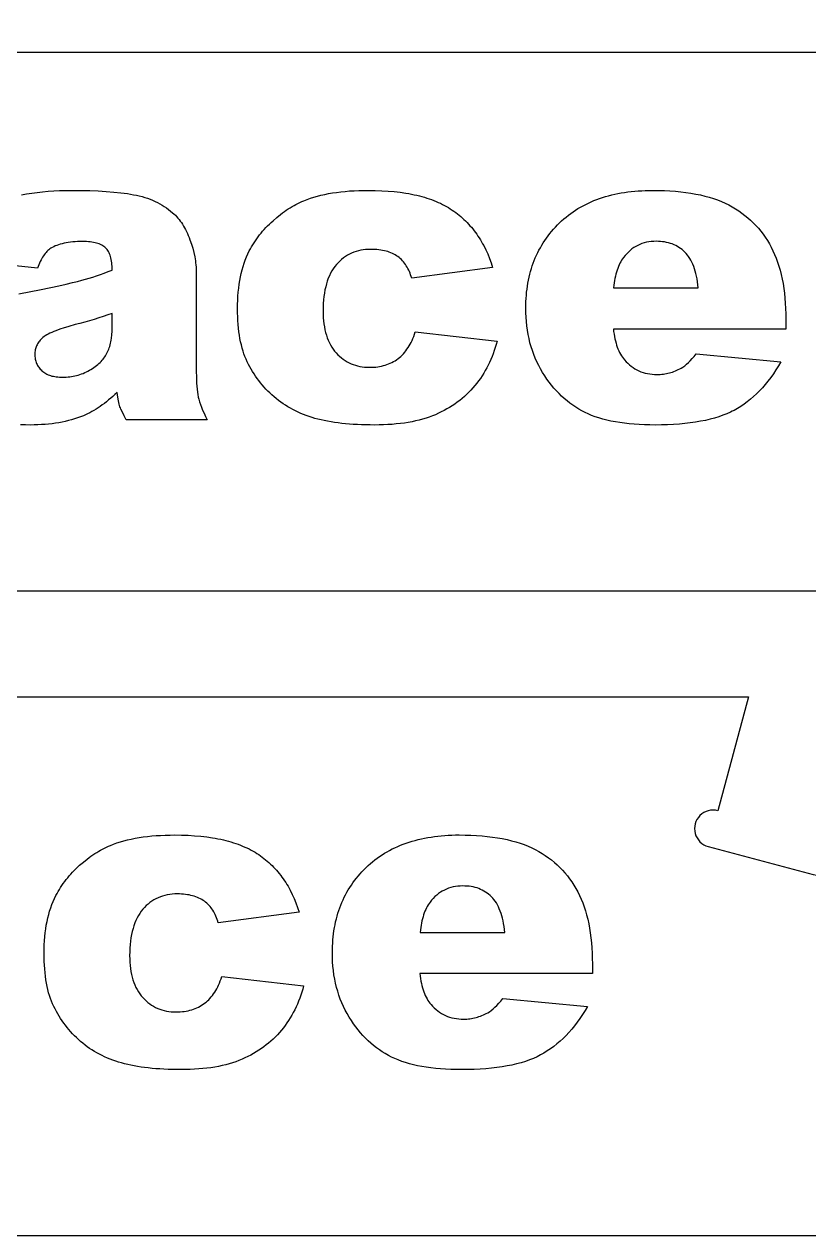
# Model space of a CAD drawing. Extents: x 6 to 1184, y 88 to 595.
# Drawn here: x 916.1 to 1042.7, y 399.8 to 595.3 of the extents above; entities that cross this region are included whole.
import ezdxf

# ---------------------------------------------------------------- set-up
doc = ezdxf.new("R2010")
doc.units = 0
doc.layers.get('0').update_dxf_attribs({"linetype": 'CONTINUOUS'})

msp = doc.modelspace()

# ---------------------------------------------------------------- linework, layer by layer
for points in [[(575.33, 566.29), (592.23, 561.76), (575.33, 566.29), (583.09, 595.26), (599.99, 590.73), (1063.99, 590.73), (1059.08, 572.38, 1), (1057.52, 566.59), (1074.43, 562.06, 1), (1075.98, 567.85), (1082.11, 590.73), (1183.99, 590.73), (1160.7, 503.8), (1040.7, 503.8), (576.7, 503.8), (559.8, 508.33), (567.56, 537.31), (584.46, 532.78, 0.414214), (588.14, 534.9, 0.414214), (586.02, 538.57), (590.68, 555.96, 0.414214), (594.35, 558.08, 0.414214), (592.23, 561.76)], [(544.25, 462.29), (561.15, 457.76), (544.25, 462.29), (552.01, 491.26), (568.92, 486.73), (1032.92, 486.73), (1028, 468.38, 1), (1026.45, 462.59), (1043.35, 458.06, 1), (1044.9, 463.85), (1051.03, 486.73), (1152.92, 486.73), (1129.62, 399.8), (1009.62, 399.8), (545.62, 399.8), (528.72, 404.33), (536.48, 433.31), (553.39, 428.78, 0.414214), (557.06, 430.9, 0.414214), (554.94, 434.57), (559.6, 451.96, 0.414214), (563.27, 454.08, 0.414214), (561.15, 457.76)]]:
    msp.add_lwpolyline(points, format="xyb")
for points in [[(915.63, 567.73), (916.45, 567.88), (917.29, 568.02), (918.15, 568.13), (919.03, 568.23), (919.92, 568.32), (920.84, 568.38), (921.77, 568.42), (922.71, 568.45), (923.68, 568.46), (925.2, 568.45), (926.64, 568.42), (928.01, 568.36), (929.3, 568.29), (930.52, 568.19), (931.66, 568.07), (932.2, 568), (932.72, 567.93), (933.22, 567.85), (933.7, 567.76), (934.17, 567.67), (934.63, 567.56), (935.08, 567.45), (935.52, 567.32), (935.95, 567.18), (936.37, 567.02), (936.77, 566.86), (937.17, 566.68), (937.56, 566.49), (937.94, 566.29), (938.31, 566.08), (938.67, 565.86), (939.02, 565.62), (939.36, 565.38), (939.69, 565.12), (940.01, 564.85), (940.23, 564.65), (940.45, 564.44), (940.65, 564.22), (940.85, 564), (941.05, 563.76), (941.24, 563.51), (941.42, 563.26), (941.6, 562.99), (941.77, 562.71), (941.94, 562.43), (942.1, 562.13), (942.25, 561.82), (942.4, 561.51), (942.54, 561.18), (942.68, 560.84), (942.81, 560.5), (943.05, 559.8), (943.26, 559.11), (943.43, 558.42), (943.58, 557.75), (943.64, 557.41), (943.69, 557.08), (943.73, 556.75), (943.77, 556.42), (943.8, 556.09), (943.82, 555.77), (943.83, 555.45), (943.83, 555.13), (943.83, 539.13), (943.84, 538.51), (943.85, 537.92), (943.88, 537.37), (943.91, 536.85), (943.96, 536.36), (944.02, 535.92), (944.08, 535.5), (944.16, 535.12), (944.25, 534.75), (944.37, 534.35), (944.51, 533.92), (944.67, 533.47), (944.86, 533), (945.08, 532.5), (945.31, 531.97), (945.57, 531.42), (932.54, 531.42), (932.19, 532.08), (931.9, 532.65), (931.67, 533.14), (931.59, 533.36), (931.52, 533.55), (931.4, 533.97), (931.28, 534.49), (931.16, 535.12), (931.04, 535.85), (930.7, 535.53), (930.36, 535.22), (930.02, 534.92), (929.68, 534.64), (929.34, 534.36), (929, 534.1), (928.66, 533.84), (928.32, 533.6), (927.98, 533.38), (927.65, 533.16), (927.31, 532.95), (926.97, 532.76), (926.63, 532.58), (926.29, 532.41), (925.96, 532.25), (925.62, 532.1), (925.16, 531.92), (924.68, 531.75), (924.2, 531.59), (923.7, 531.45), (923.2, 531.31), (922.69, 531.19), (922.17, 531.08), (921.64, 530.98), (921.1, 530.89), (920.55, 530.81), (919.99, 530.75), (919.42, 530.7), (918.85, 530.66), (918.26, 530.63), (917.66, 530.61), (917.06, 530.6), (916.26, 530.61), (915.49, 530.65)], [(915.22, 551.75), (918.78, 552.47), (921.66, 553.08), (922.84, 553.34), (923.84, 553.57), (924.68, 553.78), (925.35, 553.95), (925.93, 554.11), (926.52, 554.29), (927.13, 554.48), (927.74, 554.68), (928.35, 554.89), (928.98, 555.12), (929.62, 555.35), (930.26, 555.6), (930.25, 555.92), (930.24, 556.22), (930.22, 556.51), (930.19, 556.79), (930.16, 557.05), (930.11, 557.31), (930.06, 557.55), (929.99, 557.78), (929.92, 557.99), (929.85, 558.2), (929.76, 558.39), (929.66, 558.58), (929.56, 558.75), (929.45, 558.9), (929.33, 559.05), (929.2, 559.18), (929.06, 559.31), (928.91, 559.42), (928.75, 559.53), (928.57, 559.63), (928.38, 559.72), (928.18, 559.81), (927.97, 559.88), (927.74, 559.95), (927.51, 560.01), (927.25, 560.06), (926.99, 560.11), (926.71, 560.14), (926.43, 560.17), (926.12, 560.19), (925.81, 560.2), (925.48, 560.21), (925.06, 560.2), (924.66, 560.19), (924.27, 560.17), (923.89, 560.14), (923.52, 560.1), (923.17, 560.05), (922.83, 560), (922.5, 559.93), (922.19, 559.86), (921.89, 559.78), (921.6, 559.69), (921.33, 559.59), (921.07, 559.49), (920.82, 559.37), (920.59, 559.25), (920.37, 559.12), (920.2, 559), (920.04, 558.88), (919.89, 558.74), (919.74, 558.6), (919.59, 558.44), (919.44, 558.26), (919.3, 558.08), (919.17, 557.89), (919.03, 557.68), (918.91, 557.46), (918.78, 557.23), (918.66, 556.99), (918.54, 556.74), (918.43, 556.47), (918.32, 556.2), (918.22, 555.91), (904.95, 557.31)]]:
    msp.add_lwpolyline(points)
for points in [[(979.17, 545.61), (992.37, 544.11), (992.22, 543.6), (992.07, 543.09), (991.91, 542.6), (991.73, 542.11), (991.55, 541.64), (991.35, 541.17), (991.14, 540.71), (990.93, 540.26), (990.7, 539.82), (990.46, 539.38), (990.21, 538.96), (989.94, 538.54), (989.67, 538.13), (989.39, 537.74), (989.09, 537.35), (988.79, 536.96), (988.47, 536.59), (988.14, 536.23), (987.8, 535.88), (987.45, 535.54), (987.09, 535.21), (986.72, 534.89), (986.34, 534.58), (985.95, 534.28), (985.55, 533.99), (985.13, 533.72), (984.71, 533.45), (984.27, 533.19), (983.83, 532.95), (983.37, 532.71), (982.9, 532.49), (982.42, 532.27), (981.93, 532.07), (981.42, 531.88), (980.9, 531.71), (980.36, 531.54), (979.8, 531.39), (979.23, 531.26), (978.64, 531.13), (978.03, 531.02), (977.41, 530.92), (976.77, 530.84), (976.11, 530.77), (975.44, 530.71), (974.75, 530.66), (974.04, 530.63), (973.32, 530.61), (972.59, 530.6), (971.87, 530.61), (971.17, 530.62), (970.49, 530.64), (969.82, 530.67), (969.17, 530.71), (968.53, 530.75), (967.91, 530.81), (967.3, 530.87), (966.71, 530.94), (966.13, 531.02), (965.57, 531.11), (965.02, 531.21), (964.49, 531.31), (963.97, 531.42), (963.47, 531.55), (962.98, 531.68), (962.51, 531.82), (962.04, 531.96), (961.58, 532.13), (961.13, 532.3), (960.69, 532.48), (960.26, 532.67), (959.83, 532.87), (959.42, 533.08), (959.01, 533.3), (958.61, 533.54), (958.22, 533.78), (957.83, 534.03), (957.46, 534.3), (957.09, 534.57), (956.73, 534.86), (956.38, 535.15), (956.04, 535.46), (955.71, 535.77), (955.39, 536.08), (955.08, 536.4), (954.77, 536.73), (954.48, 537.07), (954.2, 537.41), (953.92, 537.76), (953.65, 538.12), (953.4, 538.48), (953.15, 538.85), (952.91, 539.22), (952.68, 539.61), (952.46, 539.99), (952.25, 540.39), (952.05, 540.79), (951.86, 541.2), (951.69, 541.63), (951.52, 542.08), (951.37, 542.54), (951.23, 543.02), (951.1, 543.52), (950.98, 544.03), (950.88, 544.56), (950.78, 545.1), (950.7, 545.66), (950.64, 546.24), (950.58, 546.84), (950.54, 547.45), (950.51, 548.07), (950.49, 548.72), (950.48, 549.38), (950.49, 550.07), (950.51, 550.75), (950.55, 551.41), (950.6, 552.06), (950.67, 552.69), (950.75, 553.31), (950.85, 553.91), (950.96, 554.5), (951.09, 555.07), (951.23, 555.63), (951.39, 556.18), (951.56, 556.71), (951.74, 557.22), (951.95, 557.72), (952.16, 558.21), (952.39, 558.68), (952.57, 559.02), (952.76, 559.35), (952.95, 559.68), (953.16, 560.01), (953.37, 560.33), (953.59, 560.65), (953.81, 560.96), (954.05, 561.27), (954.29, 561.57), (954.54, 561.87), (954.8, 562.16), (955.07, 562.45), (955.34, 562.74), (955.62, 563.02), (955.92, 563.3), (956.21, 563.57), (956.82, 564.09), (957.43, 564.58), (957.74, 564.82), (958.05, 565.04), (958.36, 565.25), (958.67, 565.46), (958.98, 565.65), (959.29, 565.84), (959.61, 566.02), (959.92, 566.19), (960.24, 566.36), (960.56, 566.51), (960.87, 566.65), (961.19, 566.79), (961.71, 566.99), (962.24, 567.18), (962.8, 567.36), (963.37, 567.52), (963.95, 567.67), (964.56, 567.81), (965.18, 567.93), (965.82, 568.04), (966.48, 568.14), (967.16, 568.23), (967.85, 568.3), (968.57, 568.36), (969.3, 568.4), (970.05, 568.43), (970.81, 568.45), (971.6, 568.46), (972.69, 568.45), (973.75, 568.41), (974.77, 568.35), (975.77, 568.26), (976.73, 568.15), (977.65, 568.01), (978.11, 567.94), (978.55, 567.85), (978.98, 567.76), (979.41, 567.67), (979.83, 567.57), (980.24, 567.46), (980.64, 567.34), (981.04, 567.22), (981.42, 567.09), (981.8, 566.96), (982.17, 566.82), (982.53, 566.68), (982.88, 566.52), (983.23, 566.37), (983.56, 566.2), (983.89, 566.03), (984.21, 565.86), (984.52, 565.67), (984.82, 565.48), (985.12, 565.29), (985.41, 565.09), (985.69, 564.88), (985.97, 564.67), (986.24, 564.45), (986.51, 564.23), (986.77, 564), (987.02, 563.76), (987.27, 563.52), (987.52, 563.27), (987.76, 563.02), (987.99, 562.76), (988.22, 562.5), (988.44, 562.23), (988.66, 561.95), (988.87, 561.67), (989.08, 561.38), (989.28, 561.09), (989.48, 560.79), (989.67, 560.49), (989.85, 560.18), (990.03, 559.86), (990.21, 559.54), (990.54, 558.88), (990.85, 558.2), (991.14, 557.49), (991.41, 556.76), (991.65, 556.01), (978.59, 554.27), (978.51, 554.56), (978.42, 554.83), (978.32, 555.1), (978.22, 555.36), (978.11, 555.61), (977.99, 555.85), (977.86, 556.08), (977.72, 556.31), (977.58, 556.52), (977.43, 556.73), (977.27, 556.92), (977.1, 557.11), (976.93, 557.29), (976.74, 557.46), (976.55, 557.62), (976.35, 557.77), (976.15, 557.91), (975.93, 558.04), (975.71, 558.17), (975.47, 558.28), (975.23, 558.39), (974.98, 558.49), (974.72, 558.57), (974.46, 558.65), (974.18, 558.72), (973.9, 558.78), (973.6, 558.83), (973.3, 558.87), (972.99, 558.9), (972.67, 558.93), (972.34, 558.94), (972.01, 558.94), (971.58, 558.94), (971.16, 558.91), (970.76, 558.86), (970.36, 558.79), (969.98, 558.7), (969.61, 558.6), (969.24, 558.47), (968.89, 558.33), (968.55, 558.16), (968.21, 557.98), (967.89, 557.78), (967.58, 557.56), (967.27, 557.32), (966.98, 557.06), (966.7, 556.78), (966.43, 556.48), (966.17, 556.16), (965.93, 555.82), (965.7, 555.46), (965.5, 555.08), (965.3, 554.69), (965.13, 554.27), (964.97, 553.83), (964.83, 553.37), (964.71, 552.9), (964.6, 552.4), (964.51, 551.88), (964.43, 551.35), (964.37, 550.79), (964.33, 550.22), (964.31, 549.62), (964.3, 549), (964.31, 548.45), (964.33, 547.92), (964.37, 547.41), (964.43, 546.91), (964.5, 546.43), (964.59, 545.96), (964.7, 545.51), (964.83, 545.08), (964.97, 544.66), (965.12, 544.27), (965.3, 543.88), (965.49, 543.52), (965.69, 543.17), (965.92, 542.84), (966.16, 542.53), (966.41, 542.23), (966.68, 541.95), (966.96, 541.69), (967.25, 541.44), (967.54, 541.22), (967.85, 541.01), (968.16, 540.82), (968.48, 540.65), (968.82, 540.49), (969.16, 540.36), (969.51, 540.24), (969.87, 540.14), (970.24, 540.06), (970.61, 539.99), (971, 539.95), (971.4, 539.92), (971.8, 539.91), (972.14, 539.92), (972.47, 539.94), (972.79, 539.96), (973.11, 540), (973.42, 540.05), (973.72, 540.11), (974.02, 540.18), (974.31, 540.26), (974.59, 540.36), (974.87, 540.46), (975.14, 540.57), (975.4, 540.7), (975.66, 540.84), (975.91, 540.98), (976.15, 541.14), (976.39, 541.31), (976.62, 541.49), (976.84, 541.68), (977.05, 541.89), (977.26, 542.1), (977.46, 542.33), (977.65, 542.57), (977.83, 542.82), (978.01, 543.09), (978.18, 543.36), (978.35, 543.65), (978.5, 543.94), (978.65, 544.25), (978.79, 544.57), (978.92, 544.91), (979.05, 545.25)], [(1038.96, 546.09), (1011.13, 546.09), (1011.18, 545.68), (1011.24, 545.28), (1011.3, 544.89), (1011.38, 544.52), (1011.46, 544.16), (1011.56, 543.82), (1011.66, 543.49), (1011.76, 543.17), (1011.88, 542.87), (1012.01, 542.57), (1012.14, 542.3), (1012.28, 542.03), (1012.43, 541.78), (1012.59, 541.54), (1012.76, 541.32), (1012.93, 541.11), (1013.19, 540.82), (1013.46, 540.56), (1013.73, 540.31), (1014.02, 540.08), (1014.31, 539.87), (1014.61, 539.67), (1014.93, 539.5), (1015.25, 539.34), (1015.59, 539.2), (1015.93, 539.08), (1016.28, 538.98), (1016.64, 538.9), (1017.01, 538.84), (1017.39, 538.79), (1017.79, 538.76), (1018.19, 538.75), (1018.44, 538.76), (1018.69, 538.77), (1018.95, 538.79), (1019.2, 538.82), (1019.44, 538.85), (1019.69, 538.9), (1019.94, 538.95), (1020.18, 539.01), (1020.42, 539.08), (1020.66, 539.15), (1020.9, 539.24), (1021.14, 539.33), (1021.38, 539.43), (1021.61, 539.54), (1021.84, 539.65), (1022.07, 539.78), (1022.36, 539.95), (1022.65, 540.16), (1022.94, 540.4), (1023.24, 540.67), (1023.55, 540.97), (1023.86, 541.31), (1024.17, 541.67), (1024.49, 542.06), (1038.17, 540.8), (1037.77, 540.13), (1037.37, 539.48), (1036.95, 538.86), (1036.52, 538.26), (1036.08, 537.69), (1035.64, 537.14), (1035.18, 536.62), (1034.71, 536.11), (1034.23, 535.64), (1033.74, 535.18), (1033.24, 534.76), (1032.74, 534.35), (1032.22, 533.97), (1031.69, 533.61), (1031.15, 533.28), (1030.6, 532.97), (1030.32, 532.83), (1030.03, 532.69), (1029.43, 532.42), (1028.8, 532.17), (1028.14, 531.94), (1027.45, 531.72), (1026.73, 531.53), (1025.98, 531.35), (1025.2, 531.2), (1024.39, 531.06), (1023.55, 530.94), (1022.68, 530.83), (1021.78, 530.75), (1020.85, 530.69), (1019.89, 530.64), (1018.9, 530.61), (1017.88, 530.6), (1016.99, 530.61), (1016.13, 530.63), (1015.29, 530.67), (1014.47, 530.73), (1013.68, 530.8), (1012.91, 530.89), (1012.17, 530.99), (1011.45, 531.11), (1010.75, 531.24), (1010.08, 531.4), (1009.43, 531.56), (1008.81, 531.74), (1008.21, 531.94), (1007.63, 532.16), (1007.08, 532.39), (1006.56, 532.63), (1006.04, 532.89), (1005.55, 533.18), (1005.06, 533.48), (1004.58, 533.8), (1004.11, 534.13), (1003.66, 534.49), (1003.21, 534.86), (1002.78, 535.26), (1002.36, 535.67), (1001.95, 536.1), (1001.55, 536.55), (1001.16, 537.02), (1000.78, 537.51), (1000.42, 538.01), (1000.06, 538.54), (999.72, 539.08), (999.39, 539.64), (999.08, 540.21), (998.8, 540.79), (998.53, 541.38), (998.29, 541.99), (998.06, 542.61), (997.86, 543.24), (997.68, 543.88), (997.52, 544.54), (997.39, 545.21), (997.27, 545.88), (997.17, 546.58), (997.1, 547.28), (997.05, 548), (997.02, 548.72), (997.01, 549.46), (997.01, 549.99), (997.03, 550.51), (997.05, 551.03), (997.09, 551.54), (997.14, 552.04), (997.2, 552.53), (997.27, 553.02), (997.35, 553.51), (997.44, 553.98), (997.54, 554.45), (997.65, 554.92), (997.77, 555.38), (997.9, 555.83), (998.05, 556.27), (998.2, 556.71), (998.37, 557.15), (998.54, 557.57), (998.73, 557.99), (998.92, 558.41), (999.13, 558.81), (999.35, 559.21), (999.58, 559.61), (999.82, 560), (1000.07, 560.38), (1000.33, 560.76), (1000.6, 561.12), (1000.88, 561.49), (1001.17, 561.84), (1001.47, 562.19), (1001.79, 562.54), (1002.11, 562.88), (1002.45, 563.21), (1002.79, 563.53), (1003.14, 563.84), (1003.5, 564.15), (1003.87, 564.44), (1004.25, 564.72), (1004.63, 564.99), (1005.02, 565.25), (1005.42, 565.51), (1005.83, 565.75), (1006.25, 565.98), (1006.67, 566.2), (1007.11, 566.41), (1007.55, 566.61), (1008, 566.8), (1008.46, 566.98), (1008.92, 567.15), (1009.39, 567.31), (1009.88, 567.46), (1010.37, 567.59), (1010.86, 567.72), (1011.37, 567.84), (1011.88, 567.95), (1012.41, 568.05), (1012.94, 568.13), (1013.47, 568.21), (1014.02, 568.28), (1014.58, 568.33), (1015.14, 568.38), (1015.71, 568.41), (1016.29, 568.44), (1016.87, 568.46), (1017.47, 568.46), (1018.43, 568.45), (1019.36, 568.42), (1020.27, 568.38), (1021.15, 568.31), (1022.01, 568.23), (1022.84, 568.13), (1023.65, 568.01), (1024.43, 567.87), (1025.18, 567.72), (1025.91, 567.54), (1026.61, 567.35), (1027.29, 567.14), (1027.94, 566.91), (1028.57, 566.66), (1029.17, 566.39), (1029.75, 566.11), (1030.3, 565.8), (1030.84, 565.49), (1031.36, 565.15), (1031.86, 564.8), (1032.35, 564.43), (1032.82, 564.04), (1033.28, 563.64), (1033.71, 563.23), (1034.13, 562.79), (1034.54, 562.34), (1034.92, 561.87), (1035.29, 561.39), (1035.64, 560.89), (1035.98, 560.37), (1036.3, 559.84), (1036.6, 559.29), (1036.89, 558.72), (1037.15, 558.13), (1037.4, 557.52), (1037.63, 556.88), (1037.84, 556.23), (1038.04, 555.56), (1038.21, 554.86), (1038.37, 554.14), (1038.51, 553.41), (1038.63, 552.65), (1038.73, 551.87), (1038.81, 551.07), (1038.87, 550.25), (1038.92, 549.4), (1038.95, 548.54), (1038.96, 547.66)], [(1024.84, 552.74), (1024.78, 553.23), (1024.71, 553.71), (1024.64, 554.17), (1024.55, 554.61), (1024.45, 555.03), (1024.34, 555.43), (1024.22, 555.82), (1024.09, 556.19), (1023.95, 556.54), (1023.8, 556.88), (1023.64, 557.19), (1023.46, 557.49), (1023.28, 557.77), (1023.09, 558.03), (1022.88, 558.28), (1022.67, 558.5), (1022.45, 558.71), (1022.21, 558.91), (1021.97, 559.09), (1021.72, 559.26), (1021.46, 559.42), (1021.2, 559.56), (1020.92, 559.69), (1020.64, 559.81), (1020.34, 559.91), (1020.04, 560), (1019.73, 560.07), (1019.41, 560.13), (1019.08, 560.18), (1018.75, 560.21), (1018.4, 560.23), (1018.05, 560.24), (1017.64, 560.23), (1017.24, 560.2), (1016.86, 560.15), (1016.48, 560.08), (1016.11, 559.98), (1015.75, 559.87), (1015.41, 559.74), (1015.07, 559.58), (1014.75, 559.41), (1014.43, 559.22), (1014.13, 559), (1013.83, 558.76), (1013.55, 558.51), (1013.28, 558.23), (1013.01, 557.93), (1012.76, 557.61), (1012.61, 557.4), (1012.46, 557.18), (1012.32, 556.94), (1012.19, 556.7), (1012.06, 556.44), (1011.95, 556.16), (1011.83, 555.88), (1011.73, 555.58), (1011.63, 555.27), (1011.54, 554.94), (1011.46, 554.61), (1011.39, 554.26), (1011.32, 553.9), (1011.26, 553.52), (1011.21, 553.14), (1011.16, 552.74)], [(930.26, 548.61), (929.54, 548.36), (928.81, 548.11), (928.08, 547.88), (927.33, 547.65), (926.58, 547.42), (925.83, 547.21), (925.06, 547), (924.29, 546.8), (923.28, 546.52), (922.37, 546.24), (921.95, 546.1), (921.55, 545.96), (921.18, 545.82), (920.84, 545.69), (920.51, 545.55), (920.22, 545.41), (919.94, 545.27), (919.69, 545.13), (919.47, 545), (919.27, 544.86), (919.09, 544.72), (918.94, 544.59), (918.8, 544.44), (918.66, 544.3), (918.54, 544.15), (918.43, 544), (918.32, 543.85), (918.23, 543.7), (918.14, 543.54), (918.07, 543.38), (918, 543.22), (917.94, 543.06), (917.89, 542.89), (917.85, 542.73), (917.82, 542.55), (917.79, 542.38), (917.78, 542.21), (917.78, 542.03), (917.78, 541.83), (917.79, 541.63), (917.82, 541.44), (917.85, 541.25), (917.89, 541.06), (917.94, 540.88), (917.99, 540.71), (918.06, 540.54), (918.14, 540.38), (918.22, 540.21), (918.32, 540.06), (918.42, 539.91), (918.53, 539.76), (918.65, 539.62), (918.78, 539.48), (918.92, 539.35), (919.07, 539.22), (919.22, 539.11), (919.38, 539), (919.56, 538.9), (919.74, 538.8), (919.93, 538.72), (920.12, 538.64), (920.33, 538.57), (920.54, 538.51), (920.77, 538.46), (921, 538.41), (921.24, 538.38), (921.48, 538.35), (921.74, 538.33), (922.01, 538.31), (922.28, 538.31), (922.57, 538.31), (922.85, 538.33), (923.14, 538.35), (923.42, 538.38), (923.7, 538.42), (923.97, 538.47), (924.25, 538.53), (924.52, 538.59), (924.78, 538.67), (925.05, 538.75), (925.31, 538.84), (925.57, 538.94), (925.83, 539.05), (926.09, 539.17), (926.34, 539.3), (926.59, 539.44), (926.84, 539.58), (927.07, 539.73), (927.3, 539.88), (927.52, 540.03), (927.73, 540.19), (927.93, 540.35), (928.12, 540.52), (928.3, 540.69), (928.47, 540.86), (928.63, 541.04), (928.79, 541.22), (928.93, 541.4), (929.07, 541.59), (929.2, 541.78), (929.31, 541.98), (929.42, 542.18), (929.52, 542.39), (929.62, 542.6), (929.71, 542.82), (929.79, 543.05), (929.86, 543.29), (929.93, 543.53), (929.99, 543.79), (930.05, 544.04), (930.1, 544.31), (930.14, 544.59), (930.21, 545.16), (930.25, 545.76), (930.26, 546.39)], [(947.95, 441.61), (961.15, 440.11), (961.01, 439.6), (960.86, 439.09), (960.69, 438.6), (960.52, 438.11), (960.33, 437.64), (960.14, 437.17), (959.93, 436.71), (959.71, 436.26), (959.48, 435.82), (959.24, 435.38), (958.99, 434.96), (958.73, 434.54), (958.46, 434.13), (958.17, 433.74), (957.88, 433.35), (957.57, 432.96), (957.25, 432.59), (956.93, 432.23), (956.59, 431.88), (956.24, 431.54), (955.88, 431.21), (955.51, 430.89), (955.13, 430.58), (954.74, 430.28), (954.33, 429.99), (953.92, 429.72), (953.49, 429.45), (953.06, 429.19), (952.61, 428.95), (952.16, 428.71), (951.69, 428.49), (951.21, 428.27), (950.72, 428.07), (950.21, 427.88), (949.68, 427.71), (949.14, 427.54), (948.59, 427.39), (948.01, 427.26), (947.42, 427.13), (946.81, 427.02), (946.19, 426.92), (945.55, 426.84), (944.9, 426.77), (944.22, 426.71), (943.53, 426.66), (942.83, 426.63), (942.11, 426.61), (941.37, 426.6), (940.66, 426.61), (939.96, 426.62), (939.28, 426.64), (938.61, 426.67), (937.96, 426.71), (937.32, 426.75), (936.7, 426.81), (936.09, 426.87), (935.5, 426.94), (934.92, 427.02), (934.36, 427.11), (933.81, 427.21), (933.28, 427.31), (932.76, 427.42), (932.26, 427.55), (931.77, 427.68), (931.29, 427.82), (930.83, 427.96), (930.37, 428.13), (929.92, 428.3), (929.48, 428.48), (929.04, 428.67), (928.62, 428.87), (928.2, 429.08), (927.79, 429.3), (927.39, 429.54), (927, 429.78), (926.62, 430.03), (926.24, 430.3), (925.88, 430.57), (925.52, 430.86), (925.17, 431.15), (924.83, 431.46), (924.5, 431.77), (924.18, 432.08), (923.86, 432.4), (923.56, 432.73), (923.27, 433.07), (922.98, 433.41), (922.71, 433.76), (922.44, 434.12), (922.18, 434.48), (921.94, 434.85), (921.7, 435.22), (921.47, 435.61), (921.25, 435.99), (921.04, 436.39), (920.84, 436.79), (920.65, 437.2), (920.47, 437.63), (920.3, 438.08), (920.15, 438.54), (920.01, 439.02), (919.88, 439.52), (919.77, 440.03), (919.66, 440.56), (919.57, 441.1), (919.49, 441.66), (919.42, 442.24), (919.37, 442.84), (919.32, 443.45), (919.29, 444.07), (919.28, 444.72), (919.27, 445.38), (919.28, 446.07), (919.3, 446.75), (919.34, 447.41), (919.39, 448.06), (919.46, 448.69), (919.54, 449.31), (919.63, 449.91), (919.75, 450.5), (919.87, 451.07), (920.02, 451.63), (920.17, 452.18), (920.34, 452.71), (920.53, 453.22), (920.73, 453.72), (920.95, 454.21), (921.18, 454.68), (921.36, 455.02), (921.54, 455.35), (921.74, 455.68), (921.94, 456.01), (922.15, 456.33), (922.37, 456.65), (922.6, 456.96), (922.83, 457.27), (923.08, 457.57), (923.33, 457.87), (923.59, 458.16), (923.85, 458.45), (924.13, 458.74), (924.41, 459.02), (924.7, 459.3), (925, 459.57), (925.61, 460.09), (926.22, 460.58), (926.53, 460.82), (926.83, 461.04), (927.14, 461.25), (927.45, 461.46), (927.77, 461.65), (928.08, 461.84), (928.39, 462.02), (928.71, 462.19), (929.02, 462.36), (929.34, 462.51), (929.66, 462.65), (929.98, 462.79), (930.49, 462.99), (931.03, 463.18), (931.58, 463.36), (932.15, 463.52), (932.74, 463.67), (933.34, 463.81), (933.97, 463.93), (934.61, 464.04), (935.27, 464.14), (935.94, 464.23), (936.64, 464.3), (937.35, 464.36), (938.08, 464.4), (938.83, 464.43), (939.6, 464.45), (940.38, 464.46), (941.47, 464.45), (942.53, 464.41), (943.56, 464.35), (944.55, 464.26), (945.51, 464.15), (946.44, 464.01), (946.89, 463.94), (947.33, 463.85), (947.77, 463.76), (948.2, 463.67), (948.61, 463.57), (949.02, 463.46), (949.43, 463.34), (949.82, 463.22), (950.21, 463.09), (950.58, 462.96), (950.95, 462.82), (951.31, 462.68), (951.67, 462.52), (952.01, 462.37), (952.35, 462.2), (952.67, 462.03), (952.99, 461.86), (953.31, 461.67), (953.61, 461.48), (953.9, 461.29), (954.19, 461.09), (954.48, 460.88), (954.75, 460.67), (955.02, 460.45), (955.29, 460.23), (955.55, 460), (955.81, 459.76), (956.06, 459.52), (956.3, 459.27), (956.54, 459.02), (956.78, 458.76), (957, 458.5), (957.23, 458.23), (957.45, 457.95), (957.66, 457.67), (957.86, 457.38), (958.07, 457.09), (958.26, 456.79), (958.45, 456.49), (958.64, 456.18), (958.82, 455.86), (958.99, 455.54), (959.32, 454.88), (959.63, 454.2), (959.92, 453.49), (960.19, 452.76), (960.44, 452.01), (947.37, 450.27), (947.29, 450.56), (947.2, 450.83), (947.11, 451.1), (947, 451.36), (946.89, 451.61), (946.77, 451.85), (946.64, 452.08), (946.51, 452.31), (946.36, 452.52), (946.21, 452.73), (946.05, 452.92), (945.89, 453.11), (945.71, 453.29), (945.53, 453.46), (945.34, 453.62), (945.14, 453.77), (944.93, 453.91), (944.72, 454.04), (944.49, 454.17), (944.26, 454.28), (944.02, 454.39), (943.77, 454.49), (943.51, 454.57), (943.24, 454.65), (942.97, 454.72), (942.68, 454.78), (942.39, 454.83), (942.09, 454.87), (941.77, 454.9), (941.45, 454.93), (941.13, 454.94), (940.79, 454.94), (940.36, 454.94), (939.95, 454.91), (939.54, 454.86), (939.15, 454.79), (938.77, 454.7), (938.39, 454.6), (938.03, 454.47), (937.67, 454.33), (937.33, 454.16), (937, 453.98), (936.67, 453.78), (936.36, 453.56), (936.06, 453.32), (935.77, 453.06), (935.49, 452.78), (935.21, 452.48), (934.96, 452.16), (934.71, 451.82), (934.49, 451.46), (934.28, 451.08), (934.09, 450.69), (933.91, 450.27), (933.76, 449.83), (933.62, 449.37), (933.49, 448.9), (933.38, 448.4), (933.29, 447.88), (933.22, 447.35), (933.16, 446.79), (933.12, 446.22), (933.09, 445.62), (933.08, 445), (933.09, 444.45), (933.12, 443.92), (933.16, 443.41), (933.21, 442.91), (933.29, 442.43), (933.38, 441.96), (933.49, 441.51), (933.61, 441.08), (933.75, 440.66), (933.91, 440.27), (934.08, 439.88), (934.27, 439.52), (934.48, 439.17), (934.7, 438.84), (934.94, 438.53), (935.2, 438.23), (935.47, 437.95), (935.74, 437.69), (936.03, 437.44), (936.33, 437.22), (936.63, 437.01), (936.95, 436.82), (937.27, 436.65), (937.6, 436.49), (937.94, 436.36), (938.29, 436.24), (938.65, 436.14), (939.02, 436.06), (939.4, 435.99), (939.79, 435.95), (940.18, 435.92), (940.59, 435.91), (940.92, 435.92), (941.25, 435.94), (941.58, 435.96), (941.9, 436), (942.21, 436.05), (942.51, 436.11), (942.81, 436.18), (943.1, 436.26), (943.38, 436.36), (943.66, 436.46), (943.93, 436.57), (944.19, 436.7), (944.45, 436.84), (944.69, 436.98), (944.94, 437.14), (945.17, 437.31), (945.4, 437.49), (945.62, 437.68), (945.84, 437.89), (946.04, 438.1), (946.24, 438.33), (946.44, 438.57), (946.62, 438.82), (946.8, 439.09), (946.97, 439.36), (947.13, 439.65), (947.29, 439.94), (947.43, 440.25), (947.57, 440.57), (947.71, 440.91), (947.83, 441.25)], [(1007.74, 442.09), (979.91, 442.09), (979.96, 441.68), (980.02, 441.28), (980.09, 440.89), (980.16, 440.52), (980.25, 440.16), (980.34, 439.82), (980.44, 439.49), (980.55, 439.17), (980.67, 438.87), (980.79, 438.57), (980.93, 438.3), (981.07, 438.03), (981.22, 437.78), (981.38, 437.54), (981.54, 437.32), (981.72, 437.11), (981.97, 436.82), (982.24, 436.56), (982.52, 436.31), (982.8, 436.08), (983.1, 435.87), (983.4, 435.67), (983.71, 435.5), (984.04, 435.34), (984.37, 435.2), (984.71, 435.08), (985.07, 434.98), (985.43, 434.9), (985.8, 434.84), (986.18, 434.79), (986.57, 434.76), (986.97, 434.75), (987.23, 434.76), (987.48, 434.77), (987.73, 434.79), (987.98, 434.82), (988.23, 434.85), (988.48, 434.9), (988.72, 434.95), (988.97, 435.01), (989.21, 435.08), (989.45, 435.15), (989.69, 435.24), (989.92, 435.33), (990.16, 435.43), (990.39, 435.54), (990.63, 435.65), (990.86, 435.78), (991.14, 435.95), (991.43, 436.16), (991.73, 436.4), (992.03, 436.67), (992.33, 436.97), (992.64, 437.31), (992.96, 437.67), (993.28, 438.06), (1006.96, 436.8), (1006.56, 436.13), (1006.15, 435.48), (1005.73, 434.86), (1005.31, 434.26), (1004.87, 433.69), (1004.42, 433.14), (1003.96, 432.62), (1003.49, 432.11), (1003.02, 431.64), (1002.53, 431.18), (1002.03, 430.76), (1001.52, 430.35), (1001, 429.97), (1000.47, 429.61), (999.93, 429.28), (999.38, 428.97), (999.1, 428.83), (998.82, 428.69), (998.22, 428.42), (997.59, 428.17), (996.93, 427.94), (996.24, 427.72), (995.52, 427.53), (994.77, 427.35), (993.99, 427.2), (993.18, 427.06), (992.34, 426.94), (991.47, 426.83), (990.57, 426.75), (989.64, 426.69), (988.68, 426.64), (987.68, 426.61), (986.66, 426.6), (985.78, 426.61), (984.91, 426.63), (984.07, 426.67), (983.26, 426.73), (982.47, 426.8), (981.7, 426.89), (980.95, 426.99), (980.23, 427.11), (979.54, 427.24), (978.87, 427.4), (978.22, 427.56), (977.6, 427.74), (977, 427.94), (976.42, 428.16), (975.87, 428.39), (975.34, 428.63), (974.83, 428.89), (974.33, 429.18), (973.84, 429.48), (973.37, 429.8), (972.9, 430.13), (972.44, 430.49), (972, 430.86), (971.57, 431.26), (971.15, 431.67), (970.73, 432.1), (970.33, 432.55), (969.95, 433.02), (969.57, 433.51), (969.2, 434.01), (968.85, 434.54), (968.5, 435.08), (968.17, 435.64), (967.87, 436.21), (967.58, 436.79), (967.32, 437.38), (967.07, 437.99), (966.85, 438.61), (966.65, 439.24), (966.47, 439.88), (966.31, 440.54), (966.17, 441.21), (966.05, 441.88), (965.96, 442.58), (965.89, 443.28), (965.83, 444), (965.8, 444.72), (965.79, 445.46), (965.8, 445.99), (965.81, 446.51), (965.84, 447.03), (965.88, 447.54), (965.92, 448.04), (965.98, 448.53), (966.05, 449.02), (966.13, 449.51), (966.22, 449.98), (966.32, 450.45), (966.43, 450.92), (966.56, 451.38), (966.69, 451.83), (966.83, 452.27), (966.99, 452.71), (967.15, 453.15), (967.33, 453.57), (967.51, 453.99), (967.71, 454.41), (967.92, 454.81), (968.13, 455.21), (968.36, 455.61), (968.6, 456), (968.85, 456.38), (969.11, 456.76), (969.38, 457.12), (969.66, 457.49), (969.96, 457.84), (970.26, 458.19), (970.57, 458.54), (970.9, 458.88), (971.23, 459.21), (971.57, 459.53), (971.93, 459.84), (972.29, 460.15), (972.65, 460.44), (973.03, 460.72), (973.42, 460.99), (973.81, 461.25), (974.21, 461.51), (974.62, 461.75), (975.03, 461.98), (975.46, 462.2), (975.89, 462.41), (976.33, 462.61), (976.78, 462.8), (977.24, 462.98), (977.71, 463.15), (978.18, 463.31), (978.66, 463.46), (979.15, 463.59), (979.65, 463.72), (980.15, 463.84), (980.67, 463.95), (981.19, 464.05), (981.72, 464.13), (982.26, 464.21), (982.81, 464.28), (983.36, 464.33), (983.92, 464.38), (984.49, 464.41), (985.07, 464.44), (985.66, 464.46), (986.25, 464.46), (987.21, 464.45), (988.15, 464.42), (989.06, 464.38), (989.94, 464.31), (990.79, 464.23), (991.63, 464.13), (992.43, 464.01), (993.21, 463.87), (993.97, 463.72), (994.7, 463.54), (995.4, 463.35), (996.08, 463.14), (996.73, 462.91), (997.36, 462.66), (997.96, 462.39), (998.53, 462.11), (999.09, 461.8), (999.62, 461.49), (1000.15, 461.15), (1000.65, 460.8), (1001.14, 460.43), (1001.61, 460.04), (1002.06, 459.64), (1002.5, 459.23), (1002.92, 458.79), (1003.32, 458.34), (1003.71, 457.87), (1004.08, 457.39), (1004.43, 456.89), (1004.77, 456.37), (1005.09, 455.84), (1005.39, 455.29), (1005.67, 454.72), (1005.94, 454.13), (1006.19, 453.52), (1006.42, 452.88), (1006.63, 452.23), (1006.82, 451.56), (1007, 450.86), (1007.15, 450.14), (1007.29, 449.41), (1007.41, 448.65), (1007.51, 447.87), (1007.59, 447.07), (1007.66, 446.25), (1007.7, 445.4), (1007.73, 444.54), (1007.74, 443.66)], [(993.62, 448.74), (993.56, 449.23), (993.5, 449.71), (993.42, 450.17), (993.33, 450.61), (993.23, 451.03), (993.12, 451.43), (993.01, 451.82), (992.87, 452.19), (992.73, 452.54), (992.58, 452.88), (992.42, 453.19), (992.25, 453.49), (992.07, 453.77), (991.87, 454.03), (991.67, 454.28), (991.46, 454.5), (991.23, 454.71), (991, 454.91), (990.76, 455.09), (990.51, 455.26), (990.25, 455.42), (989.98, 455.56), (989.71, 455.69), (989.42, 455.81), (989.13, 455.91), (988.83, 456), (988.52, 456.07), (988.2, 456.13), (987.87, 456.18), (987.53, 456.21), (987.19, 456.23), (986.83, 456.24), (986.43, 456.23), (986.03, 456.2), (985.64, 456.15), (985.26, 456.08), (984.9, 455.98), (984.54, 455.87), (984.19, 455.74), (983.86, 455.58), (983.53, 455.41), (983.22, 455.22), (982.91, 455), (982.62, 454.76), (982.34, 454.51), (982.06, 454.23), (981.8, 453.93), (981.55, 453.61), (981.39, 453.4), (981.25, 453.18), (981.11, 452.94), (980.97, 452.7), (980.85, 452.44), (980.73, 452.16), (980.62, 451.88), (980.52, 451.58), (980.42, 451.27), (980.33, 450.94), (980.25, 450.61), (980.17, 450.26), (980.1, 449.9), (980.04, 449.52), (979.99, 449.14), (979.94, 448.74)]]:
    msp.add_lwpolyline(points, close=True)

doc.saveas('drawing.dxf')
